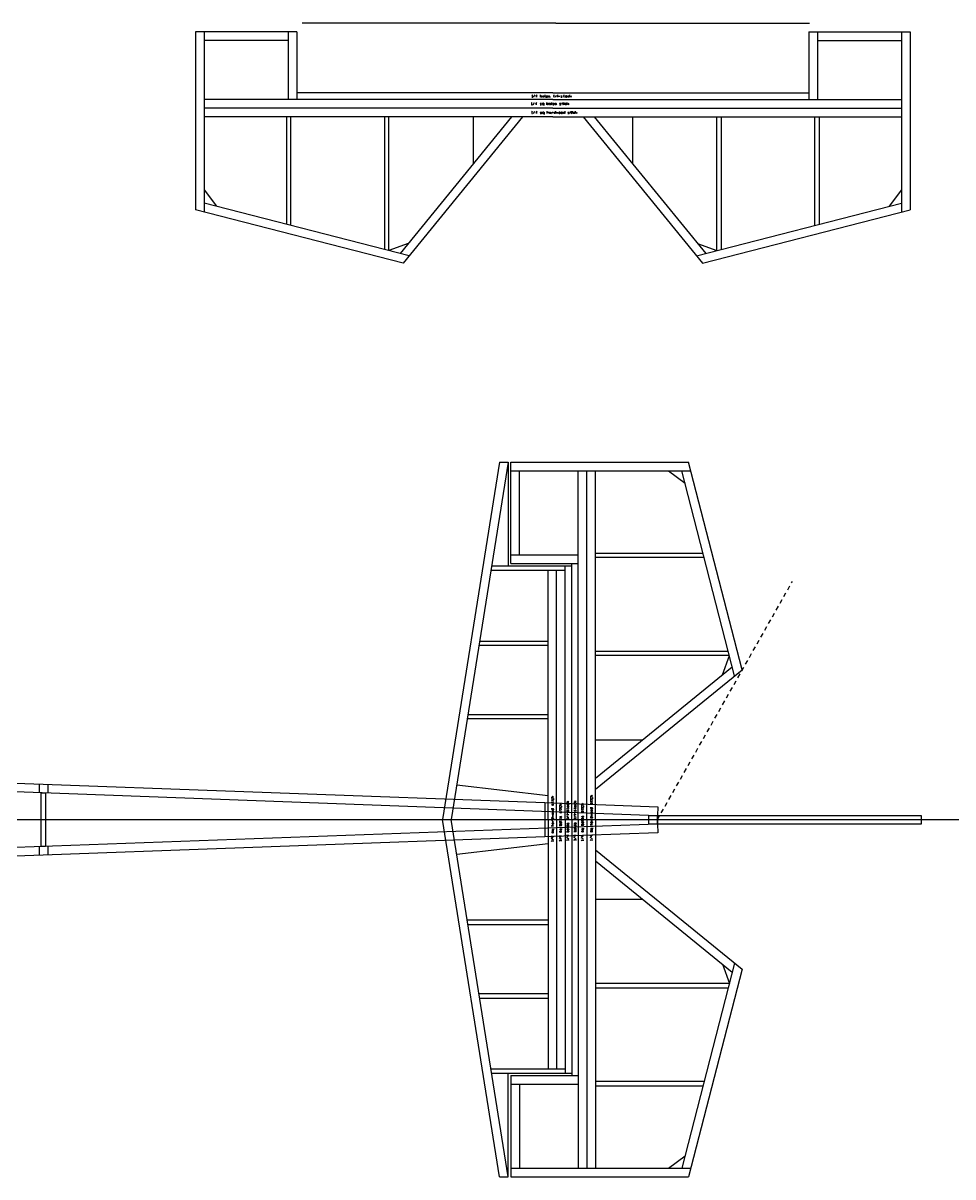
# Model space of a CAD drawing. Extents: x -0.1 to 91.9, y 0 to 98.8.
# Drawn here: x 33.01 to 59.93, y 12.96 to 46.37 of the extents above; entities that cross this region are included whole.
import ezdxf

# ---------------------------------------------------------------- set-up
doc = ezdxf.new("R2010")
doc.units = 0
doc.linetypes.add('HIDDEN2', pattern=[0.1875, 0.125, -0.0625])
doc.layers.get('0').update_dxf_attribs({"color": 9, "linetype": 'CONTINUOUS'})

msp = doc.modelspace()

# ---------------------------------------------------------------- linework, layer by layer
at = {"color": 7, "linetype": 'CONTINUOUS'}
for p, q in [((37.997, 46.114, 0), (37.997, 40.964, 0)), ((40.935, 46.114), (37.997, 46.114)), ((38.247, 46.114, 0), (38.247, 40.9, 0)), ((40.685, 46.114, 0), (40.685, 44.159, 0)), ((40.935, 46.114, 0), (40.935, 44.159, 0)), ((48.429, 46.37, 0), (41.083, 46.37, 0)), ((48.429, 46.37, 0), (55.775, 46.37, 0)), ((55.752, 46.114, 0), (55.752, 44.159, 0)), ((55.752, 46.114), (58.69, 46.114)), ((56.002, 46.114, 0), (56.002, 44.159, 0)), ((58.44, 46.114, 0), (58.44, 40.9, 0)), ((58.69, 46.114, 0), (58.69, 40.964, 0)), ((40.685, 45.864), (38.247, 45.864)), ((56.002, 45.864), (58.44, 45.864)), ((48.343, 44.159, 0), (38.247, 44.159, 0)), ((48.343, 44.347, 0), (40.935, 44.347, 0)), ((48.343, 44.347, 0), (55.752, 44.347, 0)), ((48.343, 44.159, 0), (58.44, 44.159, 0)), ((48.343, 43.909, 0), (38.247, 43.909, 0)), ((48.343, 43.909, 0), (58.44, 43.909, 0)), ((48.343, 43.659, 0), (38.247, 43.659, 0)), ((40.633, 43.659, 0), (40.633, 40.545, 0)), ((40.758, 43.659, 0), (40.633, 43.659, 0)), ((40.758, 40.513, 0), (40.758, 43.659, 0)), ((43.467, 43.659, 0), (43.467, 39.816, 0)), ((43.592, 43.659, 0), (43.467, 43.659, 0)), ((43.592, 39.784, 0), (43.592, 43.659, 0)), ((47.146, 43.659, 0), (43.919, 39.7, 0)), ((47.468, 43.659, 0), (44.012, 39.418, 0)), ((46.033, 43.659, 0), (46.033, 42.294, 0)), ((48.343, 43.659, 0), (47.468, 43.659, 0)), ((48.343, 43.659, 0), (49.219, 43.659, 0)), ((48.343, 43.659, 0), (58.44, 43.659, 0)), ((49.219, 43.659, 0), (52.675, 39.418, 0)), ((49.541, 43.659, 0), (52.768, 39.7, 0)), ((50.654, 43.659, 0), (50.654, 42.294, 0)), ((53.095, 39.784, 0), (53.095, 43.659, 0)), ((53.095, 43.659, 0), (53.22, 43.659, 0)), ((53.22, 43.659, 0), (53.22, 39.816, 0)), ((55.929, 40.513, 0), (55.929, 43.659, 0)), ((55.929, 43.659, 0), (56.054, 43.659, 0)), ((56.054, 43.659, 0), (56.054, 40.545, 0)), ((38.247, 41.544, 0), (38.607, 41.066, 0)), ((58.44, 41.544, 0), (58.08, 41.066, 0)), ((44.186, 39.632, 0), (38.247, 41.158, 0)), ((52.501, 39.632, 0), (58.44, 41.158, 0)), ((44.012, 39.418, 0), (37.997, 40.964, 0)), ((52.675, 39.418, 0), (58.69, 40.964, 0)), ((44.152, 39.985, 0), (43.592, 39.784, 0)), ((52.535, 39.985, 0), (53.095, 39.784, 0)), ((46.796, 33.656, 0), (45.151, 23.309, 0)), ((47.049, 33.656, 0), (45.404, 23.309, 0)), ((46.796, 33.656, 0), (47.049, 33.656, 0)), ((47.049, 33.656, 0), (47.049, 30.656, 0)), ((47.124, 33.658, 0), (52.273, 33.658, 0)), ((47.124, 30.72), (47.124, 33.658)), ((47.124, 33.408, 0), (52.338, 33.408, 0)), ((47.374, 30.97), (47.374, 33.408)), ((49.078, 23.311, 0), (49.078, 33.408, 0)), ((49.328, 23.311, 0), (49.328, 33.408, 0)), ((49.578, 23.311, 0), (49.578, 33.408, 0)), ((51.693, 33.408, 0), (52.172, 33.048, 0)), ((53.606, 27.469, 0), (52.079, 33.408, 0)), ((53.82, 27.643, 0), (52.273, 33.658, 0)), ((47.124, 30.97, 0), (49.078, 30.97, 0)), ((49.578, 31.022, 0), (52.693, 31.022, 0)), ((49.578, 30.897, 0), (49.578, 31.022, 0)), ((52.725, 30.897, 0), (49.578, 30.897, 0)), ((46.552, 30.531, 0), (48.703, 30.531, 0)), ((46.572, 30.656, 0), (48.703, 30.656, 0)), ((47.124, 30.72, 0), (49.078, 30.72, 0)), ((48.203, 23.309, 0), (48.203, 30.531, 0)), ((48.453, 23.309, 0), (48.453, 30.531, 0)), ((48.703, 30.656, 0), (48.891, 30.656, 0)), ((48.703, 23.309, 0), (48.703, 30.656, 0)), ((48.891, 23.311, 0), (48.891, 30.72, 0)), ((48.891, 23.309, 0), (48.891, 30.656, 0)), ((46.225, 28.476, 0), (48.203, 28.476, 0)), ((48.203, 28.351, 0), (46.206, 28.351, 0)), ((49.578, 28.188, 0), (53.421, 28.188, 0)), ((49.578, 28.063, 0), (49.578, 28.188, 0)), ((53.454, 28.063, 0), (49.578, 28.063, 0)), ((53.252, 27.503, 0), (53.454, 28.063, 0)), ((49.578, 24.509, 0), (53.538, 27.736, 0)), ((49.578, 24.187, 0), (53.82, 27.643, 0)), ((48.203, 26.224, 0), (45.867, 26.224, 0)), ((45.887, 26.349, 0), (48.203, 26.349, 0)), ((49.578, 25.622, 0), (50.944, 25.622, 0)), ((15.005, 25.026, 0), (48.115, 23.8, 0)), ((15.005, 24.776, 0), (51.373, 23.429, 0)), ((33.469, 24.342), (33.469, 24.092)), ((33.719, 24.333), (33.719, 24.083)), ((45.564, 24.312, 0), (48.203, 24.004, 0)), ((49.578, 23.311, 0), (49.578, 24.187, 0)), ((48.115, 23.8, 0), (51.382, 23.679, 0)), ((48.115, 23.8), (48.115, 22.81)), ((51.382, 23.679, 0), (51.373, 23.429, 0)), ((51.373, 23.179, 0), (15.005, 21.843, 0)), ((45.151, 23.309), (45.404, 23.309)), ((46.796, 12.963, 0), (45.151, 23.309, 0)), ((45.151, 23.309), (45.404, 23.309)), ((47.049, 12.963, 0), (45.404, 23.309, 0)), ((48.203, 23.309, 0), (48.203, 16.088, 0)), ((48.453, 23.309, 0), (48.453, 16.088, 0)), ((48.703, 23.309, 0), (48.703, 15.963, 0)), ((48.891, 23.311, 0), (48.891, 15.903, 0)), ((48.891, 23.309, 0), (48.891, 15.963, 0)), ((49.078, 23.311, 0), (49.078, 13.215, 0)), ((49.328, 23.311, 0), (49.328, 13.215, 0)), ((49.578, 23.311, 0), (49.578, 22.436, 0)), ((49.578, 23.311, 0), (49.578, 13.215, 0)), ((51.373, 23.179, 0), (51.382, 22.93, 0)), ((48.115, 22.81, 0), (15.005, 21.593, 0)), ((51.382, 22.93, 0), (48.115, 22.81, 0)), ((33.469, 22.522), (33.469, 22.272)), ((33.719, 22.531), (33.719, 22.281)), ((45.564, 22.306, 0), (48.203, 22.615, 0)), ((49.578, 22.436, 0), (53.82, 18.98, 0)), ((49.578, 22.114, 0), (53.538, 18.887, 0)), ((49.578, 21.001, 0), (50.944, 21.001, 0)), ((48.203, 20.395, 0), (45.867, 20.395, 0)), ((45.887, 20.27, 0), (48.203, 20.27, 0)), ((53.606, 19.154, 0), (52.079, 13.215, 0)), ((53.252, 19.12, 0), (53.454, 18.56, 0)), ((53.82, 18.98, 0), (52.273, 12.965, 0)), ((53.454, 18.56, 0), (49.578, 18.56, 0)), ((49.578, 18.56, 0), (49.578, 18.435, 0)), ((49.578, 18.435, 0), (53.421, 18.435, 0)), ((48.203, 18.268, 0), (46.206, 18.268, 0)), ((46.225, 18.143, 0), (48.203, 18.143, 0)), ((46.552, 16.088, 0), (48.703, 16.088, 0)), ((46.572, 15.963, 0), (48.703, 15.963, 0)), ((47.049, 12.963, 0), (47.049, 15.963, 0)), ((47.124, 15.903, 0), (49.078, 15.903, 0)), ((47.124, 15.903), (47.124, 12.965)), ((48.703, 15.963, 0), (48.891, 15.963, 0)), ((52.725, 15.726, 0), (49.578, 15.726, 0)), ((49.578, 15.726, 0), (49.578, 15.601, 0)), ((47.124, 15.653, 0), (49.078, 15.653, 0)), ((47.374, 15.653), (47.374, 13.215)), ((49.578, 15.601, 0), (52.693, 15.601, 0)), ((51.693, 13.215, 0), (52.172, 13.575, 0)), ((47.124, 13.215, 0), (52.338, 13.215, 0)), ((46.796, 12.963, 0), (47.049, 12.963, 0)), ((47.124, 12.965, 0), (52.273, 12.965, 0))]:
    msp.add_line(p, q, dxfattribs=at)
at = {"color": 7, "linetype": 'HIDDEN2'}
msp.add_line((51.373, 23.306), (55.279, 30.205), dxfattribs=at)
at = {"color": 5, "linetype": 'CONTINUOUS'}
msp.add_line((1.379, 23.309), (62.097, 23.309), dxfattribs=at)
at = {"linetype": 'BYBLOCK', "flags": 128}
for points in [[(47.75, 44.223), (47.75, 44.289), (47.738, 44.278)], [(47.738, 44.223), (47.761, 44.223)], [(47.783, 44.223), (47.827, 44.289)], [(47.883, 44.223), (47.883, 44.289), (47.85, 44.245), (47.894, 44.245)], [(47.983, 44.223), (47.983, 44.289)], [(47.983, 44.245), (48.005, 44.267), (48.016, 44.267), (48.027, 44.256), (48.027, 44.234), (48.016, 44.223), (48.005, 44.223), (47.983, 44.245)], [(48.083, 44.234), (48.072, 44.223), (48.061, 44.223), (48.05, 44.234), (48.05, 44.256), (48.061, 44.267), (48.072, 44.267), (48.083, 44.256), (48.083, 44.234), (48.094, 44.223)], [(48.116, 44.289), (48.116, 44.234), (48.127, 44.223)], [(48.15, 44.223), (48.183, 44.223), (48.194, 44.234), (48.183, 44.245), (48.161, 44.245), (48.15, 44.256), (48.161, 44.267), (48.194, 44.267)], [(48.25, 44.234), (48.238, 44.223), (48.227, 44.223), (48.216, 44.234), (48.216, 44.256), (48.227, 44.267), (48.238, 44.267), (48.25, 44.256), (48.25, 44.234), (48.261, 44.223)], [(48.35, 44.267), (48.394, 44.267)], [(48.372, 44.289), (48.372, 44.234), (48.383, 44.223), (48.394, 44.234)], [(48.416, 44.267), (48.416, 44.223)], [(48.416, 44.245), (48.438, 44.267), (48.45, 44.267), (48.461, 44.256)], [(48.483, 44.278), (48.483, 44.289)], [(48.483, 44.223), (48.483, 44.267)], [(48.505, 44.256), (48.55, 44.256)], [(48.572, 44.223), (48.605, 44.223), (48.616, 44.234), (48.605, 44.245), (48.583, 44.245), (48.572, 44.256), (48.583, 44.267), (48.616, 44.267)], [(48.638, 44.267), (48.683, 44.267)], [(48.661, 44.289), (48.661, 44.234), (48.672, 44.223), (48.683, 44.234)], [(48.716, 44.223), (48.738, 44.223), (48.749, 44.234), (48.749, 44.256), (48.738, 44.267), (48.716, 44.267), (48.705, 44.256), (48.705, 44.234), (48.716, 44.223)], [(48.816, 44.223), (48.783, 44.223), (48.772, 44.234), (48.772, 44.256), (48.783, 44.267), (48.816, 44.267)], [(48.838, 44.223), (48.838, 44.289)], [(48.838, 44.245), (48.861, 44.245), (48.883, 44.267)], [(48.861, 44.245), (48.883, 44.223)], [(47.739, 44.007), (47.739, 44.073), (47.728, 44.062)], [(47.728, 44.007), (47.75, 44.007)], [(47.746, 43.75), (47.746, 43.816), (47.735, 43.805)], [(47.772, 44.007), (47.817, 44.073)], [(47.779, 43.75), (47.824, 43.816)], [(47.872, 44.007), (47.872, 44.073), (47.839, 44.029), (47.883, 44.029)], [(47.879, 43.75), (47.879, 43.816), (47.846, 43.772), (47.89, 43.772)], [(47.972, 44.007), (48.005, 44.007), (48.017, 44.018), (48.005, 44.029), (47.983, 44.029), (47.972, 44.04), (47.983, 44.051), (48.017, 44.051)], [(47.979, 43.75), (48.013, 43.75), (48.024, 43.761), (48.013, 43.772), (47.99, 43.772), (47.979, 43.783), (47.99, 43.794), (48.024, 43.794)], [(48.083, 44.04), (48.072, 44.051), (48.05, 44.051), (48.039, 44.04), (48.039, 44.018), (48.05, 44.007), (48.083, 44.007)], [(48.09, 43.783), (48.079, 43.794), (48.057, 43.794), (48.046, 43.783), (48.046, 43.761), (48.057, 43.75), (48.09, 43.75)], [(48.083, 44.051), (48.083, 43.985)], [(48.09, 43.794), (48.09, 43.727)], [(48.172, 44.007), (48.172, 44.073)], [(48.172, 44.029), (48.194, 44.051), (48.205, 44.051), (48.217, 44.04), (48.217, 44.018), (48.205, 44.007), (48.194, 44.007), (48.172, 44.029)], [(48.179, 43.75), (48.179, 43.816)], [(48.179, 43.772), (48.202, 43.794), (48.213, 43.794), (48.224, 43.783), (48.224, 43.75)], [(48.272, 44.018), (48.261, 44.007), (48.25, 44.007), (48.239, 44.018), (48.239, 44.04), (48.25, 44.051), (48.261, 44.051), (48.272, 44.04), (48.272, 44.018), (48.283, 44.007)], [(48.279, 43.761), (48.268, 43.75), (48.257, 43.75), (48.246, 43.761), (48.246, 43.783), (48.257, 43.794), (48.268, 43.794), (48.279, 43.783), (48.279, 43.761), (48.29, 43.75)], [(48.305, 44.073), (48.305, 44.018), (48.317, 44.007)], [(48.313, 43.794), (48.313, 43.75)], [(48.313, 43.772), (48.335, 43.794), (48.346, 43.794), (48.357, 43.783)], [(48.339, 44.007), (48.372, 44.007), (48.383, 44.018), (48.372, 44.029), (48.35, 44.029), (48.339, 44.04), (48.35, 44.051), (48.383, 44.051)], [(48.424, 43.772), (48.402, 43.75), (48.39, 43.75), (48.379, 43.761), (48.379, 43.783), (48.39, 43.794), (48.402, 43.794), (48.424, 43.772)], [(48.439, 44.018), (48.428, 44.007), (48.417, 44.007), (48.405, 44.018), (48.405, 44.04), (48.417, 44.051), (48.428, 44.051), (48.439, 44.04), (48.439, 44.018), (48.45, 44.007)], [(48.424, 43.816), (48.424, 43.75)], [(48.446, 43.794), (48.457, 43.75), (48.468, 43.794), (48.479, 43.75), (48.49, 43.794)], [(48.524, 43.75), (48.546, 43.75), (48.557, 43.761), (48.557, 43.783), (48.546, 43.794), (48.524, 43.794), (48.513, 43.783), (48.513, 43.761), (48.524, 43.75)], [(48.539, 44.007), (48.572, 44.007), (48.583, 44.018), (48.572, 44.029), (48.55, 44.029), (48.539, 44.04), (48.55, 44.051), (48.583, 44.051)], [(48.59, 43.75), (48.613, 43.75), (48.624, 43.761), (48.624, 43.783), (48.613, 43.794), (48.59, 43.794), (48.579, 43.783), (48.579, 43.761), (48.59, 43.75)], [(48.605, 44.051), (48.65, 44.051)], [(48.628, 44.073), (48.628, 44.018), (48.639, 44.007), (48.65, 44.018)], [(48.69, 43.772), (48.668, 43.75), (48.657, 43.75), (48.646, 43.761), (48.646, 43.783), (48.657, 43.794), (48.668, 43.794), (48.69, 43.772)], [(48.672, 44.062), (48.672, 44.073)], [(48.672, 44.007), (48.672, 44.051)], [(48.69, 43.816), (48.69, 43.75)], [(48.739, 44.007), (48.705, 44.007), (48.694, 44.018), (48.694, 44.04), (48.705, 44.051), (48.739, 44.051)], [(48.761, 44.007), (48.761, 44.073)], [(48.761, 44.029), (48.783, 44.029), (48.805, 44.051)], [(48.779, 43.75), (48.813, 43.75), (48.824, 43.761), (48.813, 43.772), (48.79, 43.772), (48.779, 43.783), (48.79, 43.794), (48.824, 43.794)], [(48.783, 44.029), (48.805, 44.007)], [(48.846, 43.794), (48.89, 43.794)], [(48.868, 43.816), (48.868, 43.761), (48.879, 43.75), (48.89, 43.761)], [(48.913, 43.805), (48.913, 43.816)], [(48.913, 43.75), (48.913, 43.794)], [(48.979, 43.75), (48.946, 43.75), (48.935, 43.761), (48.935, 43.783), (48.946, 43.794), (48.979, 43.794)], [(49.001, 43.75), (49.001, 43.816)], [(49.001, 43.772), (49.024, 43.772), (49.046, 43.794)], [(49.024, 43.772), (49.046, 43.75)], [(47.735, 43.75), (47.757, 43.75)], [(48.364, 23.938), (48.297, 23.938)], [(48.308, 23.85), (48.297, 23.85)], [(48.297, 23.805), (48.353, 23.805), (48.364, 23.816), (48.353, 23.827)], [(48.342, 23.938), (48.342, 23.961), (48.319, 23.983)], [(48.364, 23.916), (48.364, 23.883), (48.353, 23.872), (48.331, 23.872), (48.319, 23.883), (48.319, 23.916)], [(48.364, 23.85), (48.319, 23.85)], [(48.319, 23.783), (48.319, 23.827)], [(48.364, 23.716), (48.364, 23.75), (48.353, 23.761), (48.342, 23.75), (48.342, 23.727), (48.331, 23.716), (48.319, 23.727), (48.319, 23.761)], [(48.342, 23.961), (48.364, 23.983)], [(48.595, 23.721), (48.528, 23.721)], [(48.573, 23.721), (48.573, 23.744), (48.55, 23.766)], [(48.573, 23.744), (48.595, 23.766)], [(48.804, 23.799), (48.737, 23.799)], [(48.781, 23.799), (48.781, 23.821), (48.759, 23.843)], [(48.804, 23.777), (48.804, 23.743), (48.793, 23.732), (48.77, 23.732), (48.759, 23.743), (48.759, 23.777)], [(48.781, 23.821), (48.804, 23.843)], [(49.015, 23.806), (48.948, 23.806)], [(48.993, 23.806), (48.993, 23.829), (48.97, 23.851)], [(49.015, 23.784), (49.015, 23.751), (49.004, 23.74), (48.982, 23.74), (48.97, 23.751), (48.97, 23.784)], [(48.993, 23.829), (49.015, 23.851)], [(49.231, 23.729), (49.164, 23.729)], [(49.209, 23.729), (49.209, 23.751), (49.186, 23.773)], [(49.209, 23.751), (49.231, 23.773)], [(49.488, 23.969), (49.421, 23.969)], [(49.432, 23.881), (49.421, 23.881)], [(49.421, 23.836), (49.477, 23.836), (49.488, 23.847), (49.477, 23.858)], [(49.466, 23.969), (49.466, 23.992), (49.443, 24.014)], [(49.488, 23.947), (49.488, 23.914), (49.477, 23.903), (49.455, 23.903), (49.443, 23.914), (49.443, 23.947)], [(49.488, 23.881), (49.443, 23.881)], [(49.443, 23.814), (49.443, 23.858)], [(49.488, 23.747), (49.488, 23.781), (49.477, 23.792), (49.466, 23.781), (49.466, 23.758), (49.455, 23.747), (49.443, 23.758), (49.443, 23.792)], [(49.466, 23.992), (49.488, 24.014)], [(48.297, 23.627), (48.364, 23.627)], [(48.342, 23.627), (48.364, 23.605), (48.364, 23.594), (48.353, 23.583), (48.331, 23.583), (48.319, 23.594), (48.319, 23.605), (48.342, 23.627)], [(48.364, 23.527), (48.364, 23.55), (48.353, 23.561), (48.331, 23.561), (48.319, 23.55), (48.319, 23.527), (48.331, 23.516), (48.353, 23.516), (48.364, 23.527)], [(48.364, 23.461), (48.364, 23.483), (48.353, 23.494), (48.331, 23.494), (48.319, 23.483), (48.319, 23.461), (48.331, 23.45), (48.353, 23.45), (48.364, 23.461)], [(48.319, 23.383), (48.364, 23.394), (48.319, 23.405), (48.364, 23.416), (48.319, 23.427)], [(48.539, 23.632), (48.528, 23.632)], [(48.528, 23.588), (48.584, 23.588), (48.595, 23.599), (48.584, 23.61)], [(48.595, 23.699), (48.595, 23.666), (48.584, 23.655), (48.561, 23.655), (48.55, 23.666), (48.55, 23.699)], [(48.595, 23.632), (48.55, 23.632)], [(48.55, 23.566), (48.55, 23.61)], [(48.595, 23.499), (48.595, 23.532), (48.584, 23.544), (48.573, 23.532), (48.573, 23.51), (48.561, 23.499), (48.55, 23.51), (48.55, 23.544)], [(48.584, 23.399), (48.595, 23.388), (48.595, 23.377), (48.584, 23.366), (48.561, 23.366), (48.55, 23.377), (48.55, 23.388), (48.561, 23.399), (48.584, 23.399), (48.595, 23.41)], [(48.737, 23.621), (48.793, 23.621), (48.804, 23.632), (48.793, 23.643)], [(48.748, 23.443), (48.737, 23.443)], [(48.804, 23.677), (48.804, 23.699), (48.793, 23.71), (48.77, 23.71), (48.759, 23.699), (48.759, 23.677), (48.77, 23.666), (48.793, 23.666), (48.804, 23.677)], [(48.759, 23.599), (48.759, 23.643)], [(48.804, 23.532), (48.804, 23.566), (48.793, 23.577), (48.781, 23.566), (48.781, 23.543), (48.77, 23.532), (48.759, 23.543), (48.759, 23.577)], [(48.804, 23.443), (48.759, 23.443)], [(48.781, 23.377), (48.759, 23.399), (48.759, 23.41), (48.77, 23.421)], [(48.77, 23.466), (48.77, 23.51)], [(48.948, 23.629), (49.004, 23.629), (49.015, 23.64), (49.004, 23.651)], [(48.959, 23.451), (48.948, 23.451)], [(49.015, 23.684), (49.015, 23.706), (49.004, 23.718), (48.982, 23.718), (48.97, 23.706), (48.97, 23.684), (48.982, 23.673), (49.004, 23.673), (49.015, 23.684)], [(48.97, 23.606), (48.97, 23.651)], [(49.015, 23.54), (49.015, 23.573), (49.004, 23.584), (48.993, 23.573), (48.993, 23.551), (48.982, 23.54), (48.97, 23.551), (48.97, 23.584)], [(49.015, 23.451), (48.97, 23.451)], [(48.993, 23.384), (48.97, 23.406), (48.97, 23.418), (48.982, 23.429)], [(48.982, 23.473), (48.982, 23.518)], [(49.175, 23.64), (49.164, 23.64)], [(49.164, 23.596), (49.22, 23.596), (49.231, 23.607), (49.22, 23.618)], [(49.231, 23.707), (49.231, 23.673), (49.22, 23.662), (49.198, 23.662), (49.186, 23.673), (49.186, 23.707)], [(49.231, 23.64), (49.186, 23.64)], [(49.186, 23.573), (49.186, 23.618)], [(49.231, 23.507), (49.231, 23.54), (49.22, 23.551), (49.209, 23.54), (49.209, 23.518), (49.198, 23.507), (49.186, 23.518), (49.186, 23.551)], [(49.22, 23.407), (49.231, 23.396), (49.231, 23.385), (49.22, 23.373), (49.198, 23.373), (49.186, 23.385), (49.186, 23.396), (49.198, 23.407), (49.22, 23.407), (49.231, 23.418)], [(49.421, 23.658), (49.488, 23.658)], [(49.421, 23.392), (49.488, 23.392)], [(49.466, 23.658), (49.488, 23.636), (49.488, 23.625), (49.477, 23.614), (49.455, 23.614), (49.443, 23.625), (49.443, 23.636), (49.466, 23.658)], [(49.488, 23.558), (49.488, 23.581), (49.477, 23.592), (49.455, 23.592), (49.443, 23.581), (49.443, 23.558), (49.455, 23.547), (49.477, 23.547), (49.488, 23.558)], [(49.488, 23.492), (49.488, 23.514), (49.477, 23.525), (49.455, 23.525), (49.443, 23.514), (49.443, 23.492), (49.455, 23.481), (49.477, 23.481), (49.488, 23.492)], [(49.443, 23.414), (49.488, 23.425), (49.443, 23.436), (49.488, 23.447), (49.443, 23.458)], [(49.466, 23.392), (49.488, 23.37), (49.488, 23.358), (49.477, 23.347), (49.455, 23.347), (49.443, 23.358), (49.443, 23.37), (49.466, 23.392)], [(48.297, 23.361), (48.364, 23.361)], [(48.364, 23.116), (48.297, 23.116)], [(48.342, 23.361), (48.364, 23.339), (48.364, 23.327), (48.353, 23.316), (48.331, 23.316), (48.319, 23.327), (48.319, 23.339), (48.342, 23.361)], [(48.342, 23.25), (48.319, 23.272), (48.319, 23.283), (48.331, 23.294)], [(48.319, 23.25), (48.364, 23.25)], [(48.353, 23.216), (48.364, 23.205), (48.364, 23.194), (48.353, 23.183), (48.331, 23.183), (48.319, 23.194), (48.319, 23.205), (48.331, 23.216), (48.353, 23.216), (48.364, 23.227)], [(48.342, 23.116), (48.319, 23.139), (48.319, 23.15), (48.331, 23.161), (48.364, 23.161)], [(48.528, 23.266), (48.584, 23.266), (48.595, 23.277)], [(48.595, 23.132), (48.528, 23.132)], [(48.595, 23.299), (48.595, 23.332), (48.584, 23.344), (48.573, 23.332), (48.573, 23.31), (48.561, 23.299), (48.55, 23.31), (48.55, 23.344)], [(48.584, 23.232), (48.595, 23.221), (48.595, 23.21), (48.584, 23.199), (48.561, 23.199), (48.55, 23.21), (48.55, 23.221), (48.561, 23.232), (48.584, 23.232), (48.595, 23.244)], [(48.573, 23.132), (48.55, 23.155), (48.55, 23.166), (48.561, 23.177), (48.584, 23.177), (48.595, 23.166), (48.595, 23.155), (48.573, 23.132)], [(48.737, 23.332), (48.793, 23.332), (48.804, 23.343), (48.793, 23.355)], [(48.737, 23.077), (48.793, 23.077), (48.804, 23.088)], [(48.759, 23.377), (48.804, 23.377)], [(48.759, 23.31), (48.759, 23.355)], [(48.793, 23.21), (48.804, 23.199), (48.804, 23.188), (48.793, 23.177), (48.77, 23.177), (48.759, 23.188), (48.759, 23.199), (48.77, 23.21), (48.793, 23.21), (48.804, 23.221)], [(48.804, 23.11), (48.804, 23.143), (48.793, 23.155), (48.781, 23.143), (48.781, 23.121), (48.77, 23.11), (48.759, 23.121), (48.759, 23.155)], [(48.793, 23.044), (48.804, 23.032), (48.804, 23.021), (48.793, 23.01), (48.77, 23.01), (48.759, 23.021), (48.759, 23.032), (48.77, 23.044), (48.793, 23.044), (48.804, 23.055)], [(48.948, 23.34), (49.004, 23.34), (49.015, 23.351), (49.004, 23.362)], [(48.948, 23.084), (49.004, 23.084), (49.015, 23.095)], [(48.97, 23.384), (49.015, 23.384)], [(48.97, 23.318), (48.97, 23.362)], [(49.004, 23.218), (49.015, 23.206), (49.015, 23.195), (49.004, 23.184), (48.982, 23.184), (48.97, 23.195), (48.97, 23.206), (48.982, 23.218), (49.004, 23.218), (49.015, 23.229)], [(49.015, 23.118), (49.015, 23.151), (49.004, 23.162), (48.993, 23.151), (48.993, 23.129), (48.982, 23.118), (48.97, 23.129), (48.97, 23.162)], [(49.004, 23.051), (49.015, 23.04), (49.015, 23.029), (49.004, 23.018), (48.982, 23.018), (48.97, 23.029), (48.97, 23.04), (48.982, 23.051), (49.004, 23.051), (49.015, 23.062)], [(49.164, 23.273), (49.22, 23.273), (49.231, 23.285)], [(49.231, 23.14), (49.164, 23.14)], [(49.231, 23.307), (49.231, 23.34), (49.22, 23.351), (49.209, 23.34), (49.209, 23.318), (49.198, 23.307), (49.186, 23.318), (49.186, 23.351)], [(49.22, 23.24), (49.231, 23.229), (49.231, 23.218), (49.22, 23.207), (49.198, 23.207), (49.186, 23.218), (49.186, 23.229), (49.198, 23.24), (49.22, 23.24), (49.231, 23.251)], [(49.209, 23.14), (49.186, 23.162), (49.186, 23.173), (49.198, 23.185), (49.22, 23.185), (49.231, 23.173), (49.231, 23.162), (49.209, 23.14)], [(49.198, 23.051), (49.186, 23.04), (49.186, 23.018), (49.198, 23.007), (49.22, 23.007), (49.231, 23.018), (49.231, 23.051)], [(49.186, 23.051), (49.253, 23.051)], [(49.488, 23.147), (49.421, 23.147)], [(49.466, 23.281), (49.443, 23.303), (49.443, 23.314), (49.455, 23.325)], [(49.443, 23.281), (49.488, 23.281)], [(49.477, 23.247), (49.488, 23.236), (49.488, 23.225), (49.477, 23.214), (49.455, 23.214), (49.443, 23.225), (49.443, 23.236), (49.455, 23.247), (49.477, 23.247), (49.488, 23.258)], [(49.466, 23.147), (49.443, 23.17), (49.443, 23.181), (49.455, 23.192), (49.488, 23.192)], [(49.455, 23.058), (49.443, 23.047), (49.443, 23.025), (49.455, 23.014), (49.477, 23.014), (49.488, 23.025), (49.488, 23.058)], [(49.443, 23.058), (49.51, 23.058)], [(48.364, 22.816), (48.297, 22.816), (48.342, 22.783), (48.342, 22.827)], [(48.364, 22.716), (48.297, 22.761)], [(48.331, 23.027), (48.319, 23.016), (48.319, 22.994), (48.331, 22.983), (48.353, 22.983), (48.364, 22.994), (48.364, 23.027)], [(48.319, 23.027), (48.386, 23.027)], [(48.364, 22.916), (48.364, 22.95), (48.353, 22.961), (48.342, 22.95), (48.342, 22.927), (48.331, 22.916), (48.319, 22.927), (48.319, 22.961)], [(48.595, 22.833), (48.528, 22.833), (48.573, 22.799), (48.573, 22.844)], [(48.595, 22.733), (48.528, 22.777)], [(48.561, 23.044), (48.55, 23.033), (48.55, 23.01), (48.561, 22.999), (48.584, 22.999), (48.595, 23.01), (48.595, 23.044)], [(48.55, 23.044), (48.617, 23.044)], [(48.595, 22.933), (48.595, 22.966), (48.584, 22.977), (48.573, 22.966), (48.573, 22.944), (48.561, 22.933), (48.55, 22.944), (48.55, 22.977)], [(48.804, 22.944), (48.737, 22.944)], [(48.804, 22.844), (48.737, 22.844), (48.781, 22.81), (48.781, 22.855)], [(48.804, 22.744), (48.737, 22.788)], [(48.781, 22.944), (48.759, 22.966), (48.759, 22.977), (48.77, 22.988), (48.793, 22.988), (48.804, 22.977), (48.804, 22.966), (48.781, 22.944)], [(48.804, 22.699), (48.804, 22.721)], [(49.015, 22.951), (48.948, 22.951)], [(49.015, 22.851), (48.948, 22.851), (48.993, 22.818), (48.993, 22.862)], [(49.015, 22.751), (48.948, 22.795)], [(49.015, 22.718), (48.948, 22.718), (48.959, 22.706)], [(48.993, 22.951), (48.97, 22.973), (48.97, 22.984), (48.982, 22.995), (49.004, 22.995), (49.015, 22.984), (49.015, 22.973), (48.993, 22.951)], [(49.015, 22.706), (49.015, 22.729)], [(49.231, 22.84), (49.164, 22.84), (49.209, 22.807), (49.209, 22.851)], [(49.231, 22.74), (49.164, 22.785)], [(49.231, 22.94), (49.231, 22.973), (49.22, 22.985), (49.209, 22.973), (49.209, 22.951), (49.198, 22.94), (49.186, 22.951), (49.186, 22.985)], [(49.231, 22.696), (49.231, 22.718)], [(49.488, 22.847), (49.421, 22.847), (49.466, 22.814), (49.466, 22.858)], [(49.488, 22.747), (49.421, 22.792)], [(49.488, 22.947), (49.488, 22.981), (49.477, 22.992), (49.466, 22.981), (49.466, 22.958), (49.455, 22.947), (49.443, 22.958), (49.443, 22.992)], [(49.488, 22.703), (49.488, 22.725)], [(48.364, 22.683), (48.297, 22.683), (48.308, 22.672)], [(48.364, 22.672), (48.364, 22.694)], [(48.595, 22.699), (48.528, 22.699), (48.539, 22.688)], [(48.595, 22.688), (48.595, 22.71)], [(48.804, 22.71), (48.737, 22.71), (48.748, 22.699)], [(49.231, 22.707), (49.164, 22.707), (49.175, 22.696)], [(49.488, 22.714), (49.421, 22.714), (49.432, 22.703)]]:
    msp.add_lwpolyline(points, dxfattribs=at)
at = {"color": 7, "linetype": 'CONTINUOUS', "flags": 128}
for points in [[(33.534, 24.085), (33.659, 24.085), (33.659, 22.529), (33.534, 22.529)], [(51.123, 23.429), (51.373, 23.429), (51.373, 23.179), (51.123, 23.179)], [(51.373, 23.429), (59.005, 23.429), (59.005, 23.179), (51.373, 23.179)]]:
    msp.add_lwpolyline(points, close=True, dxfattribs=at)

doc.saveas('drawing.dxf')
